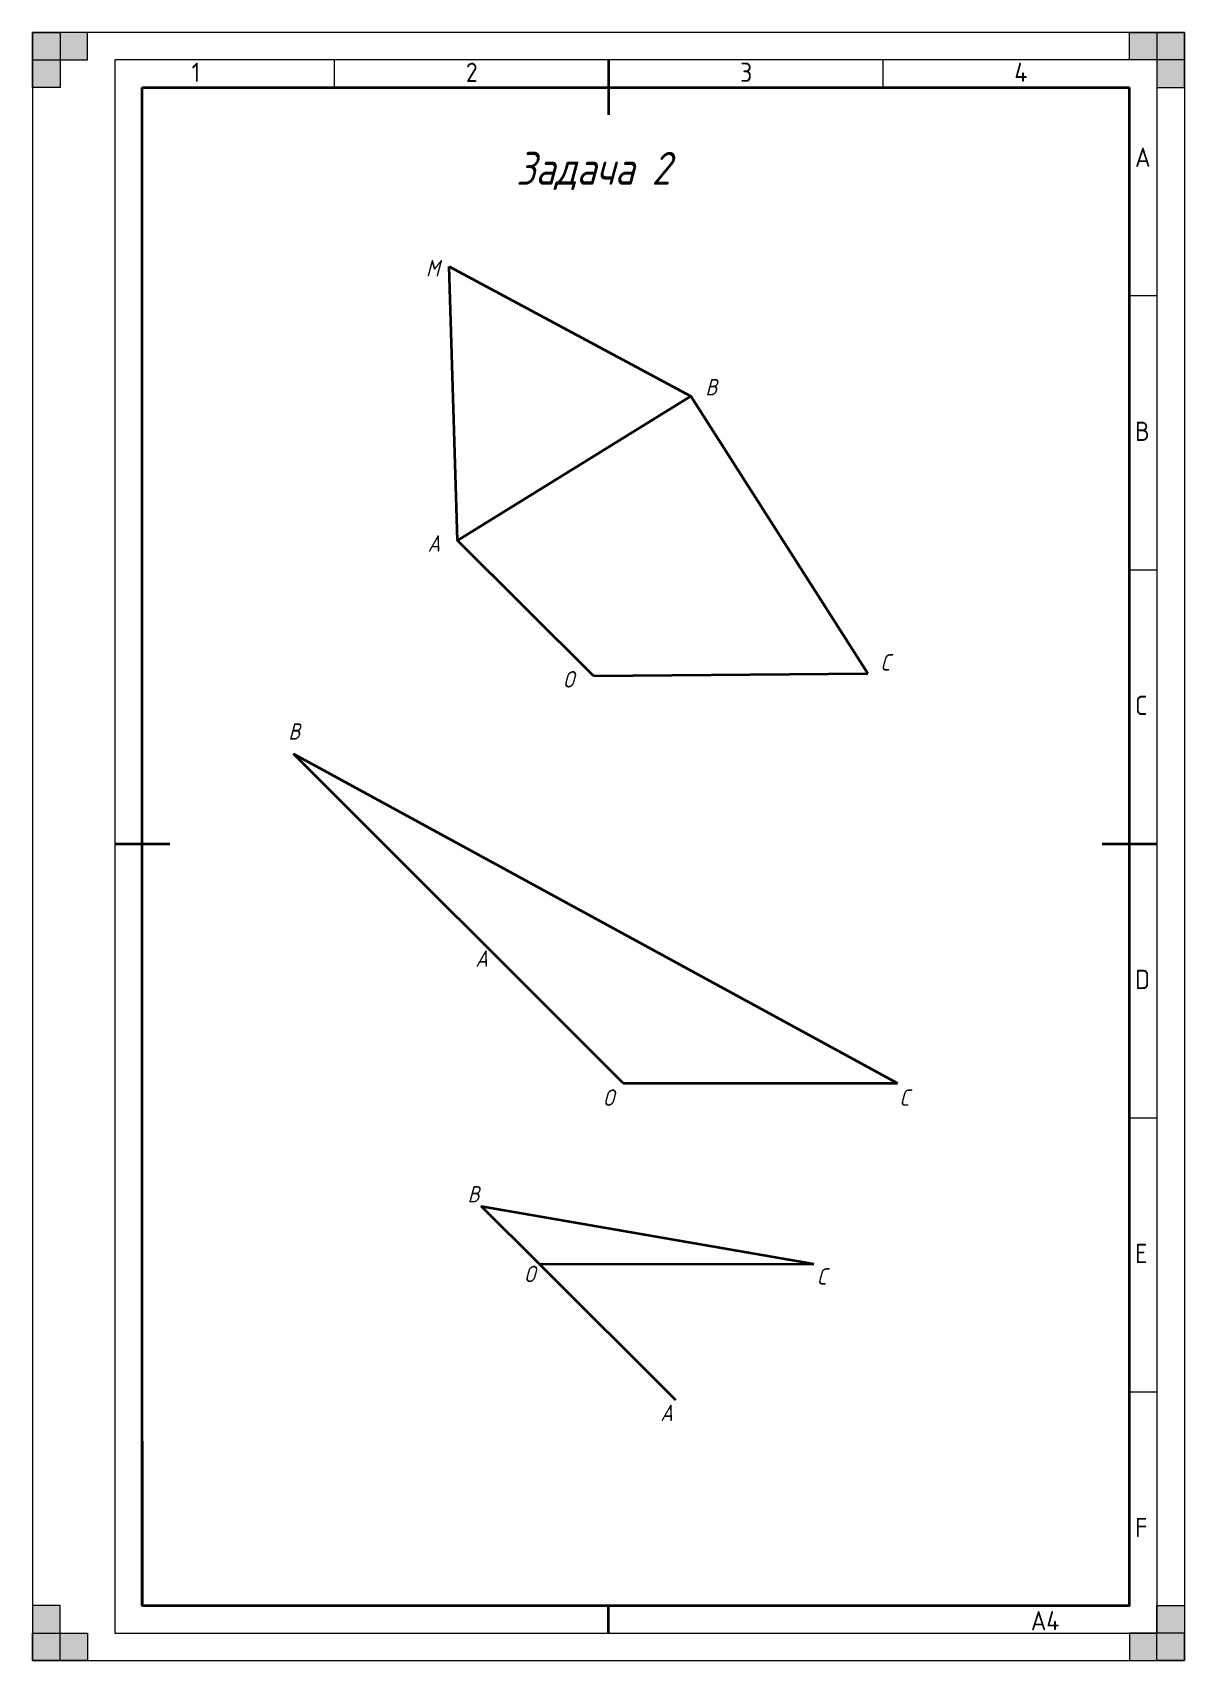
# Model space of a CAD drawing. Extents: x 0 to 210, y 0 to 297.
import ezdxf

# ---------------------------------------------------------------- set-up
doc = ezdxf.new("R2010")
doc.units = 0
for name, color, linetype, lineweight in [('Text35', 3, 'CONTINUOUS', 35), ('ThickLine', 5, 'CONTINUOUS', 40), ('ThinLine', 1, 'CONTINUOUS', 20)]:
    doc.layers.add(name, color=color, linetype=linetype, lineweight=lineweight)
doc.styles.add('ISO Proportional', font='isocp.shx')
doc.styles.get("Standard").update_dxf_attribs({"font": 'simplexc.shx', "width": 0.8, "oblique": 15})

msp = doc.modelspace()

# ---------------------------------------------------------------- hatches: boundary and pattern name
at = {"layer": 'ThinLine'}
for points in [[(0, 297), (5, 297), (5, 287), (0, 287)], [(0, 292), (10, 292), (10, 297), (0, 297)], [(210, 297), (210, 292), (200, 292), (200, 297)], [(205, 297), (205, 287), (210, 287), (210, 297)], [(5, 0), (5, 10), (0, 10), (0, 0)], [(210, 0), (205, 0), (205, 10), (210, 10)], [(0, 0), (0, 5), (10, 5), (10, 0)], [(210, 5), (200, 5), (200, 0), (210, 0)]]:
    msp.add_hatch(color=256, dxfattribs=at).paths.add_polyline_path(points)

# ---------------------------------------------------------------- linework, layer by layer
at = {"layer": 'ThickLine'}
for p, q in [((105, 292), (105, 282)), ((20, 10), (20, 287)), ((20, 287), (200, 287)), ((200, 10), (200, 287)), ((15, 149), (25, 149)), ((195, 149), (205, 149)), ((105, 5), (105, 10))]:
    msp.add_line(p, q, dxfattribs=at)
at = {"layer": 'ThickLine', "ltscale": 0.2}
for p, q in [((77.5, 204.35), (75.98, 254.32)), ((75.98, 254.32), (120.02, 230.65)), ((77.5, 204.35), (120.02, 230.65)), ((120.02, 230.65), (152.28, 180.05)), ((102.28, 179.63), (77.5, 204.35)), ((102.28, 179.63), (152.28, 180.05)), ((107.7, 105.32), (47.58, 165.41)), ((47.58, 165.41), (157.7, 105.32)), ((107.7, 105.32), (157.7, 105.32)), ((92.43, 72.29), (81.81, 82.89)), ((81.81, 82.89), (142.43, 72.36)), ((92.43, 72.29), (142.43, 72.36)), ((92.43, 72.29), (117.19, 47.55))]:
    msp.add_line(p, q, dxfattribs=at)
at = {"layer": 'ThickLine'}
msp.add_lwpolyline([(20, 40), (20, 10), (200, 10), (200, 40)], dxfattribs=at)
at = {"layer": 'ThinLine'}
for p, q in [((210, 297), (0, 297)), ((0, 297), (0, 0)), ((210, 297), (210, 0)), ((205, 292), (15, 292)), ((15, 292), (15, 5)), ((55, 292), (55, 287)), ((155, 292), (155, 287)), ((205, 292), (205, 5)), ((200, 249), (205, 249)), ((200, 199), (205, 199)), ((200, 99), (205, 99)), ((200, 49), (205, 49)), ((15, 5), (205, 5)), ((0, 0), (210, 0))]:
    msp.add_line(p, q, dxfattribs=at)
for points in [[(0, 297), (5, 297), (5, 287), (0, 287)], [(0, 292), (10, 292), (10, 297), (0, 297)]]:
    msp.add_lwpolyline(points, close=True, dxfattribs=at)
at = {"layer": 'ThinLine', "ltscale": 0.5}
for points in [[(210, 297), (210, 292), (200, 292), (200, 297)], [(205, 297), (205, 287), (210, 287), (210, 297)], [(5, 0), (5, 10), (0, 10), (0, 0)], [(210, 0), (205, 0), (205, 10), (210, 10)], [(0, 0), (0, 5), (10, 5), (10, 0)], [(210, 5), (200, 5), (200, 0), (210, 0)]]:
    msp.add_lwpolyline(points, close=True, dxfattribs=at)

# ---------------------------------------------------------------- texts
at = {"layer": 'Text35', "ltscale": 0.5, "style": 'ISO Proportional'}
for s, p in [('1', (29, 288)), ('2', (79, 288)), ('3', (129, 288)), ('4', (179, 288)), ('A', (201, 272.5)), ('B', (201, 222.5)), ('C', (201, 172.5)), ('D', (201, 122.5)), ('E', (201, 72.5)), ('F', (201, 22.5)), ('A4', (182, 5.5))]:
    msp.add_text(s, height=3.5, dxfattribs=at).set_placement(p)
at = {"layer": 'Text35', "ltscale": 0.2, "attachment_point": 1}
for s, width, insert, char_height in [('{\\Fsimplexc|c204;Задача 2}', 40.7401, (88.15, 275.23), 6), ('M', 12.8148, (71.72, 255.51), 3), ('B', 12.8148, (122.67, 233.81), 3), ('A', 12.8148, (72.04, 205.3), 3), ('C', 12.8148, (154.53, 183.59), 3), ('O', 12.8148, (96.63, 180.5), 3), ('B', 12.8148, (46.64, 170.99), 3), ('A', 12.8148, (80.74, 129.55), 3), ('O', 12.8148, (103.93, 104.18), 3), ('C', 12.8148, (158.01, 104.19), 3), ('B', 12.8148, (79.32, 86.55), 3), ('O', 12.8148, (89.55, 72.01), 3), ('C', 12.8148, (142.95, 71.56), 3), ('A', 12.8148, (114.46, 46.68), 3)]:
    msp.add_mtext_dynamic_manual_height_columns(s, width=width, gutter_width=17.5, heights=[0], dxfattribs=dict(at, insert=insert, char_height=char_height))

doc.saveas('drawing.dxf')
